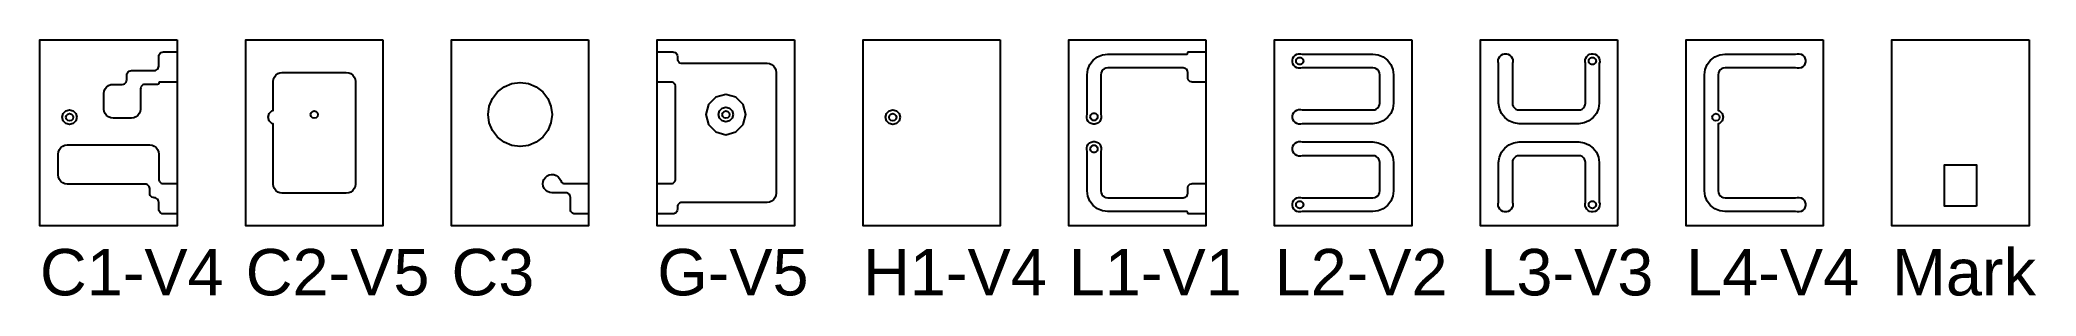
# Model space of a CAD drawing. Extents: x -0.8 to 21.1, y -1.8 to 1.
import ezdxf

# ---------------------------------------------------------------- set-up
doc = ezdxf.new("R2010")
doc.units = 0
doc.layers.get('0').update_dxf_attribs({"color": 255, "linetype": 'continuous'})
for name, color, linetype in [('C1', 77, 'continuous'), ('C2', 60, 'continuous'), ('C3', 76, 'continuous'), ('G', 92, 'continuous'), ('H1', 52, 'continuous'), ('L1', 247, 'continuous'), ('L2', 81, 'continuous'), ('L3', 90, 'continuous'), ('L4', 175, 'continuous'), ('Mark', 5, 'continuous'), ('Outline', 1, 'continuous'), ('V1', 146, 'continuous'), ('V2', 81, 'continuous'), ('V3', 133, 'continuous'), ('V4', 20, 'continuous'), ('V5', 194, 'continuous')]:
    doc.layers.add(name, color=color, linetype=linetype)
doc.styles.get("Standard").update_dxf_attribs({"font": 'ARIAL.TTF'})

msp = doc.modelspace()

# ---------------------------------------------------------------- linework, layer by layer
at = {"layer": 'C1'}
for points in [[(0.05, 0.16), (0.024118, 0.163407), (0, 0.173397), (-0.020711, 0.189289), (-0.036603, 0.21), (-0.046593, 0.234118), (-0.05, 0.26), (-0.05, 0.43), (-0.046593, 0.455882), (-0.036603, 0.48), (-0.020711, 0.500711), (0, 0.516603), (0.024118, 0.526593), (0.05, 0.53), (0.15, 0.53), (0.162941, 0.531704), (0.175, 0.536699), (0.185355, 0.544645), (0.193301, 0.555), (0.198296, 0.567059), (0.2, 0.58), (0.2, 0.63), (0.201704, 0.642941), (0.206699, 0.655), (0.214645, 0.665355), (0.225, 0.673301), (0.237059, 0.678296), (0.25, 0.68), (0.5, 0.68), (0.512941, 0.681704), (0.525, 0.686699), (0.535355, 0.694645), (0.543301, 0.705), (0.548296, 0.717059), (0.55, 0.73), (0.55, 0.835), (0.551704, 0.847941), (0.556699, 0.86), (0.564645, 0.870355), (0.575, 0.878301), (0.587059, 0.883296), (0.6, 0.885), (0.75, 0.885), (0.75, 0.555), (0.56, 0.555), (0.557412, 0.554659), (0.555, 0.55366), (0.552929, 0.552071), (0.55134, 0.55), (0.550341, 0.547588), (0.55, 0.545), (0.55, 0.54), (0.549659, 0.537412), (0.54866, 0.535), (0.547071, 0.532929), (0.545, 0.53134), (0.542588, 0.530341), (0.54, 0.53), (0.4, 0.53), (0.387059, 0.528296), (0.375, 0.523301), (0.364645, 0.515355), (0.356699, 0.505), (0.351704, 0.492941), (0.35, 0.48), (0.35, 0.26), (0.346593, 0.234118), (0.336603, 0.21), (0.320711, 0.189289), (0.3, 0.173397), (0.275882, 0.163407), (0.25, 0.16)], [(-0.345, 0.17), (-0.355718, 0.13), (-0.385, 0.100718), (-0.425, 0.09), (-0.465, 0.100718), (-0.494282, 0.13), (-0.505, 0.17), (-0.494282, 0.21), (-0.465, 0.239282), (-0.425, 0.25), (-0.385, 0.239282), (-0.355718, 0.21)], [(-0.55, -0.232), (-0.546593, -0.206118), (-0.536603, -0.182), (-0.520711, -0.161289), (-0.5, -0.145397), (-0.475882, -0.135407), (-0.45, -0.132), (0.45, -0.132), (0.475882, -0.135407), (0.5, -0.145397), (0.520711, -0.161289), (0.536603, -0.182), (0.546593, -0.206118), (0.55, -0.232), (0.55, -0.505), (0.551704, -0.517941), (0.556699, -0.53), (0.564645, -0.540355), (0.575, -0.548301), (0.587059, -0.553296), (0.6, -0.555), (0.75, -0.555), (0.75, -0.885), (0.6, -0.885), (0.587059, -0.883296), (0.575, -0.878301), (0.564645, -0.870355), (0.556699, -0.86), (0.551704, -0.847941), (0.55, -0.835), (0.55, -0.76), (0.548296, -0.747059), (0.543301, -0.735), (0.535355, -0.724645), (0.525, -0.716699), (0.512941, -0.711704), (0.5, -0.71), (0.487059, -0.708296), (0.475, -0.703301), (0.464645, -0.695355), (0.456699, -0.685), (0.451704, -0.672941), (0.45, -0.66), (0.45, -0.61), (0.448296, -0.597059), (0.443301, -0.585), (0.435355, -0.574645), (0.425, -0.566699), (0.412941, -0.561704), (0.4, -0.56), (-0.45, -0.56), (-0.475882, -0.556593), (-0.5, -0.546603), (-0.520711, -0.530711), (-0.536603, -0.51), (-0.546593, -0.485882), (-0.55, -0.46)]]:
    msp.add_lwpolyline(points, close=True, dxfattribs=at)
at = {"layer": 'C2'}
msp.add_lwpolyline([(2.6, 0.66), (2.625882, 0.656593), (2.65, 0.646603), (2.670711, 0.630711), (2.686603, 0.61), (2.696593, 0.585882), (2.7, 0.56), (2.7, -0.56), (2.696593, -0.585882), (2.686603, -0.61), (2.670711, -0.630711), (2.65, -0.646603), (2.625882, -0.656593), (2.6, -0.66), (1.9, -0.66), (1.874118, -0.656593), (1.85, -0.646603), (1.829289, -0.630711), (1.813397, -0.61), (1.803407, -0.585882), (1.8, -0.56), (1.8, 0.096699), (1.785, 0.100718), (1.755718, 0.13), (1.745, 0.17), (1.755718, 0.21), (1.785, 0.239282), (1.8, 0.243301), (1.8, 0.56), (1.803407, 0.585882), (1.813397, 0.61), (1.829289, 0.630711), (1.85, 0.646603), (1.874118, 0.656593), (1.9, 0.66)], close=True, dxfattribs=at)
at = {"layer": 'C3'}
for points in [[(4.85, 0.2), (4.838074, 0.109413), (4.803109, 0.025), (4.747487, -0.047487), (4.675, -0.103109), (4.590587, -0.138074), (4.5, -0.15), (4.409413, -0.138074), (4.325, -0.103109), (4.252513, -0.047487), (4.196891, 0.025), (4.161926, 0.109413), (4.15, 0.2), (4.161926, 0.290587), (4.196891, 0.375), (4.252513, 0.447487), (4.325, 0.503109), (4.409413, 0.538074), (4.5, 0.55), (4.590587, 0.538074), (4.675, 0.503109), (4.747487, 0.447487), (4.803109, 0.375), (4.838074, 0.290587)], [(5.1, -0.885), (5.087059, -0.883296), (5.075, -0.878301), (5.064645, -0.870355), (5.056699, -0.86), (5.051704, -0.847941), (5.05, -0.835), (5.05, -0.705), (5.048296, -0.692059), (5.043301, -0.68), (5.035355, -0.669645), (5.025, -0.661699), (5.012941, -0.656704), (5, -0.655), (4.85, -0.655), (4.824562, -0.65171), (4.800797, -0.642058), (4.78027, -0.626678), (4.76433, -0.606582), (4.754027, -0.583092), (4.750038, -0.557754), (4.752626, -0.532235), (4.76162, -0.508213), (4.776429, -0.48727), (4.796079, -0.470783), (4.819276, -0.459837), (4.844494, -0.455152), (4.870075, -0.457036), (4.894335, -0.465365), (4.915678, -0.479592), (4.9327, -0.49878), (4.944281, -0.521667), (4.949764, -0.532653), (4.95776, -0.541971), (4.967785, -0.54906), (4.979236, -0.553492), (4.991421, -0.555), (5.25, -0.555), (5.25, -0.885)]]:
    msp.add_lwpolyline(points, close=True, dxfattribs=at)
at = {"layer": 'G'}
for points in [[(6.15, -0.555), (6.162941, -0.553296), (6.175, -0.548301), (6.185355, -0.540355), (6.193301, -0.53), (6.198296, -0.517941), (6.2, -0.505), (6.2, 0.505), (6.198296, 0.517941), (6.193301, 0.53), (6.185355, 0.540355), (6.175, 0.548301), (6.162941, 0.553296), (6.15, 0.555), (6, 0.555), (6, 0.885), (6.17, 0.885), (6.182941, 0.883296), (6.195, 0.878301), (6.205355, 0.870355), (6.213301, 0.86), (6.218296, 0.847941), (6.22, 0.835), (6.22, 0.81), (6.221704, 0.797059), (6.226699, 0.785), (6.234645, 0.774645), (6.245, 0.766699), (6.257059, 0.761704), (6.27, 0.76), (7.2, 0.76), (7.225882, 0.756593), (7.25, 0.746603), (7.270711, 0.730711), (7.286603, 0.71), (7.296593, 0.685882), (7.3, 0.66), (7.3, -0.66), (7.296593, -0.685882), (7.286603, -0.71), (7.270711, -0.730711), (7.25, -0.746603), (7.225882, -0.756593), (7.2, -0.76), (6.27, -0.76), (6.257059, -0.761704), (6.245, -0.766699), (6.234645, -0.774645), (6.226699, -0.785), (6.221704, -0.797059), (6.22, -0.81), (6.22, -0.835), (6.218296, -0.847941), (6.213301, -0.86), (6.205355, -0.870355), (6.195, -0.878301), (6.182941, -0.883296), (6.17, -0.885), (6, -0.885), (6, -0.555)], [(6.940526, 0.09), (6.97, 0.2), (6.940526, 0.31), (6.86, 0.390526), (6.75, 0.42), (6.64, 0.390526), (6.559474, 0.31), (6.53, 0.2), (6.559474, 0.09), (6.64, 0.009474), (6.75, -0.02), (6.86, 0.009474)], [(6.83, 0.2), (6.819282, 0.16), (6.79, 0.130718), (6.75, 0.12), (6.71, 0.130718), (6.680718, 0.16), (6.67, 0.2), (6.680718, 0.24), (6.71, 0.269282), (6.75, 0.28), (6.79, 0.269282), (6.819282, 0.24)]]:
    msp.add_lwpolyline(points, close=True, dxfattribs=at)
at = {"layer": 'H1'}
msp.add_lwpolyline([(8.655, 0.17), (8.644282, 0.13), (8.615, 0.100718), (8.575, 0.09), (8.535, 0.100718), (8.505718, 0.13), (8.495, 0.17), (8.505718, 0.21), (8.535, 0.239282), (8.575, 0.25), (8.615, 0.239282), (8.644282, 0.21)], close=True, dxfattribs=at)
at = {"layer": 'L1'}
for points in [[(10.85, 0.202839), (10.854611, 0.182875), (10.854001, 0.162394), (10.848207, 0.14274), (10.837611, 0.125202), (10.822909, 0.110931), (10.805063, 0.100863), (10.785245, 0.095659), (10.764755, 0.095659), (10.744937, 0.100863), (10.727091, 0.110931), (10.712389, 0.125202), (10.701793, 0.14274), (10.695999, 0.162394), (10.695389, 0.182875), (10.7, 0.202839), (10.7, 0.635), (10.707667, 0.693234), (10.730144, 0.7475), (10.765901, 0.794099), (10.8125, 0.829856), (10.866766, 0.852333), (10.925, 0.86), (11.79, 0.86), (11.792588, 0.860341), (11.795, 0.86134), (11.797071, 0.862929), (11.79866, 0.865), (11.799659, 0.867412), (11.8, 0.87), (11.8, 0.875), (11.800341, 0.877588), (11.80134, 0.88), (11.802929, 0.882071), (11.805, 0.88366), (11.807412, 0.884659), (11.81, 0.885), (12, 0.885), (12, 0.555), (11.85, 0.555), (11.837059, 0.556704), (11.825, 0.561699), (11.814645, 0.569645), (11.806699, 0.58), (11.801704, 0.592059), (11.8, 0.605), (11.8, 0.66), (11.798296, 0.672941), (11.793301, 0.685), (11.785355, 0.695355), (11.775, 0.703301), (11.762941, 0.708296), (11.75, 0.71), (10.925, 0.71), (10.905589, 0.707444), (10.8875, 0.699952), (10.871967, 0.688033), (10.860048, 0.6725), (10.852556, 0.654411), (10.85, 0.635)], [(10.7, -0.202839), (10.695389, -0.182875), (10.695999, -0.162394), (10.701793, -0.14274), (10.712389, -0.125202), (10.727091, -0.110931), (10.744937, -0.100863), (10.764755, -0.095659), (10.785245, -0.095659), (10.805063, -0.100863), (10.822909, -0.110931), (10.837611, -0.125202), (10.848207, -0.14274), (10.854001, -0.162394), (10.854611, -0.182875), (10.85, -0.202839), (10.85, -0.635), (10.852556, -0.654411), (10.860048, -0.6725), (10.871967, -0.688033), (10.8875, -0.699952), (10.905589, -0.707444), (10.925, -0.71), (11.75, -0.71), (11.762941, -0.708296), (11.775, -0.703301), (11.785355, -0.695355), (11.793301, -0.685), (11.798296, -0.672941), (11.8, -0.66), (11.8, -0.605), (11.801704, -0.592059), (11.806699, -0.58), (11.814645, -0.569645), (11.825, -0.561699), (11.837059, -0.556704), (11.85, -0.555), (12, -0.555), (12, -0.885), (11.81, -0.885), (11.807412, -0.884659), (11.805, -0.88366), (11.802929, -0.882071), (11.80134, -0.88), (11.800341, -0.877588), (11.8, -0.875), (11.8, -0.87), (11.799659, -0.867412), (11.79866, -0.865), (11.797071, -0.862929), (11.795, -0.86134), (11.792588, -0.860341), (11.79, -0.86), (10.925, -0.86), (10.866766, -0.852333), (10.8125, -0.829856), (10.765901, -0.794099), (10.730144, -0.7475), (10.707667, -0.693234), (10.7, -0.635)]]:
    msp.add_lwpolyline(points, close=True, dxfattribs=at)
at = {"layer": 'L2'}
for points in [[(13.052839, 0.1), (13.032875, 0.095389), (13.012394, 0.096), (12.99274, 0.101793), (12.975202, 0.112389), (12.960931, 0.127091), (12.950863, 0.144937), (12.945659, 0.164755), (12.945659, 0.185245), (12.950863, 0.205063), (12.960931, 0.222909), (12.975202, 0.237611), (12.99274, 0.248207), (13.012394, 0.254001), (13.032875, 0.254611), (13.052839, 0.25), (13.825, 0.25), (13.844411, 0.252556), (13.8625, 0.260048), (13.878033, 0.271967), (13.889952, 0.2875), (13.897444, 0.305589), (13.9, 0.325), (13.9, 0.635), (13.897444, 0.654411), (13.889952, 0.6725), (13.878033, 0.688033), (13.8625, 0.699952), (13.844411, 0.707444), (13.825, 0.71), (13.052839, 0.71), (13.032875, 0.705389), (13.012394, 0.705999), (12.99274, 0.711793), (12.975202, 0.722389), (12.960931, 0.737091), (12.950863, 0.754937), (12.945659, 0.774755), (12.945659, 0.795245), (12.950863, 0.815063), (12.960931, 0.832909), (12.975202, 0.847611), (12.99274, 0.858207), (13.012394, 0.864001), (13.032875, 0.864611), (13.052839, 0.86), (13.825, 0.86), (13.883234, 0.852333), (13.9375, 0.829856), (13.984099, 0.794099), (14.019856, 0.7475), (14.042333, 0.693234), (14.05, 0.635), (14.05, 0.325), (14.042333, 0.266766), (14.019856, 0.2125), (13.984099, 0.165901), (13.9375, 0.130144), (13.883234, 0.107667), (13.825, 0.1)], [(13.052839, -0.25), (13.032875, -0.254611), (13.012394, -0.254001), (12.99274, -0.248207), (12.975202, -0.237611), (12.960931, -0.222909), (12.950863, -0.205063), (12.945659, -0.185245), (12.945659, -0.164755), (12.950863, -0.144937), (12.960931, -0.127091), (12.975202, -0.112389), (12.99274, -0.101793), (13.012394, -0.096), (13.032875, -0.095389), (13.052839, -0.1), (13.825, -0.1), (13.883234, -0.107667), (13.9375, -0.130144), (13.984099, -0.165901), (14.019856, -0.2125), (14.042333, -0.266766), (14.05, -0.325), (14.05, -0.635), (14.042333, -0.693234), (14.019856, -0.7475), (13.984099, -0.794099), (13.9375, -0.829856), (13.883234, -0.852333), (13.825, -0.86), (13.052839, -0.86), (13.032875, -0.864611), (13.012394, -0.864001), (12.99274, -0.858207), (12.975202, -0.847611), (12.960931, -0.832909), (12.950863, -0.815063), (12.945659, -0.795245), (12.945659, -0.774755), (12.950863, -0.754937), (12.960931, -0.737091), (12.975202, -0.722389), (12.99274, -0.711793), (13.012394, -0.705999), (13.032875, -0.705389), (13.052839, -0.71), (13.825, -0.71), (13.844411, -0.707444), (13.8625, -0.699952), (13.878033, -0.688033), (13.889952, -0.6725), (13.897444, -0.654411), (13.9, -0.635), (13.9, -0.325), (13.897444, -0.305589), (13.889952, -0.2875), (13.878033, -0.271967), (13.8625, -0.260048), (13.844411, -0.252556), (13.825, -0.25)]]:
    msp.add_lwpolyline(points, close=True, dxfattribs=at)
at = {"layer": 'L3'}
for points in [[(15.2, 0.757161), (15.195389, 0.777125), (15.195999, 0.797606), (15.201793, 0.81726), (15.212389, 0.834798), (15.227091, 0.849069), (15.244937, 0.859137), (15.264755, 0.864341), (15.285245, 0.864341), (15.305063, 0.859137), (15.322909, 0.849069), (15.337611, 0.834798), (15.348207, 0.81726), (15.354001, 0.797606), (15.354611, 0.777125), (15.35, 0.757161), (15.35, 0.325), (15.352556, 0.305589), (15.360048, 0.2875), (15.371967, 0.271967), (15.3875, 0.260048), (15.405589, 0.252556), (15.425, 0.25), (16.075, 0.25), (16.094411, 0.252556), (16.1125, 0.260048), (16.128033, 0.271967), (16.139952, 0.2875), (16.147444, 0.305589), (16.15, 0.325), (16.15, 0.757161), (16.145389, 0.777125), (16.145999, 0.797606), (16.151793, 0.81726), (16.162389, 0.834798), (16.177091, 0.849069), (16.194937, 0.859137), (16.214755, 0.864341), (16.235245, 0.864341), (16.255063, 0.859137), (16.272909, 0.849069), (16.287611, 0.834798), (16.298207, 0.81726), (16.304001, 0.797606), (16.304611, 0.777125), (16.3, 0.757161), (16.3, 0.325), (16.292333, 0.266766), (16.269856, 0.2125), (16.234099, 0.165901), (16.1875, 0.130144), (16.133234, 0.107667), (16.075, 0.1), (15.425, 0.1), (15.366766, 0.107667), (15.3125, 0.130144), (15.265901, 0.165901), (15.230144, 0.2125), (15.207667, 0.266766), (15.2, 0.325)], [(15.35, -0.757161), (15.354611, -0.777125), (15.354001, -0.797606), (15.348207, -0.81726), (15.337611, -0.834798), (15.322909, -0.849069), (15.305063, -0.859137), (15.285245, -0.864341), (15.264755, -0.864341), (15.244937, -0.859137), (15.227091, -0.849069), (15.212389, -0.834798), (15.201793, -0.81726), (15.195999, -0.797606), (15.195389, -0.777125), (15.2, -0.757161), (15.2, -0.325), (15.207667, -0.266766), (15.230144, -0.2125), (15.265901, -0.165901), (15.3125, -0.130144), (15.366766, -0.107667), (15.425, -0.1), (16.075, -0.1), (16.133234, -0.107667), (16.1875, -0.130144), (16.234099, -0.165901), (16.269856, -0.2125), (16.292333, -0.266766), (16.3, -0.325), (16.3, -0.757161), (16.304611, -0.777125), (16.304001, -0.797606), (16.298207, -0.81726), (16.287611, -0.834798), (16.272909, -0.849069), (16.255063, -0.859137), (16.235245, -0.864341), (16.214755, -0.864341), (16.194937, -0.859137), (16.177091, -0.849069), (16.162389, -0.834798), (16.151793, -0.81726), (16.145999, -0.797606), (16.145389, -0.777125), (16.15, -0.757161), (16.15, -0.325), (16.147444, -0.305589), (16.139952, -0.2875), (16.128033, -0.271967), (16.1125, -0.260048), (16.094411, -0.252556), (16.075, -0.25), (15.425, -0.25), (15.405589, -0.252556), (15.3875, -0.260048), (15.371967, -0.271967), (15.360048, -0.2875), (15.352556, -0.305589), (15.35, -0.325)]]:
    msp.add_lwpolyline(points, close=True, dxfattribs=at)
at = {"layer": 'L4'}
msp.add_lwpolyline([(18.447161, -0.71), (18.467125, -0.705389), (18.487606, -0.705999), (18.50726, -0.711793), (18.524798, -0.722389), (18.539069, -0.737091), (18.549137, -0.754937), (18.554341, -0.774755), (18.554341, -0.795245), (18.549137, -0.815063), (18.539069, -0.832909), (18.524798, -0.847611), (18.50726, -0.858207), (18.487606, -0.864001), (18.467125, -0.864611), (18.447161, -0.86), (17.675, -0.86), (17.616766, -0.852333), (17.5625, -0.829856), (17.515901, -0.794099), (17.480144, -0.7475), (17.457667, -0.693234), (17.45, -0.635), (17.45, 0.635), (17.457667, 0.693234), (17.480144, 0.7475), (17.515901, 0.794099), (17.5625, 0.829856), (17.616766, 0.852333), (17.675, 0.86), (18.447161, 0.86), (18.467125, 0.864611), (18.487606, 0.864001), (18.50726, 0.858207), (18.524798, 0.847611), (18.539069, 0.832909), (18.549137, 0.815063), (18.554341, 0.795245), (18.554341, 0.774755), (18.549137, 0.754937), (18.539069, 0.737091), (18.524798, 0.722389), (18.50726, 0.711793), (18.487606, 0.705999), (18.467125, 0.705389), (18.447161, 0.71), (17.675, 0.71), (17.655589, 0.707444), (17.6375, 0.699952), (17.621967, 0.688033), (17.610048, 0.6725), (17.602556, 0.654411), (17.6, 0.635), (17.6, 0.243301), (17.615, 0.239282), (17.644282, 0.21), (17.655, 0.17), (17.644282, 0.13), (17.615, 0.100718), (17.6, 0.096699), (17.6, -0.635), (17.602556, -0.654411), (17.610048, -0.6725), (17.621967, -0.688033), (17.6375, -0.699952), (17.655589, -0.707444), (17.675, -0.71)], close=True, dxfattribs=at)
at = {"layer": 'Mark'}
msp.add_lwpolyline([(20.425, -0.8), (20.075, -0.8), (20.075, -0.35), (20.425, -0.35)], close=True, dxfattribs=at)
at = {"layer": 'Outline'}
for points in [[(0.75, 1.015), (0.75, -1.015), (-0.75, -1.015), (-0.75, 1.015)], [(3, 1.015), (3, -1.015), (1.5, -1.015), (1.5, 1.015)], [(5.25, 1.015), (5.25, -1.015), (3.75, -1.015), (3.75, 1.015)], [(7.5, 1.015), (7.5, -1.015), (6, -1.015), (6, 1.015)], [(9.75, 1.015), (9.75, -1.015), (8.25, -1.015), (8.25, 1.015)], [(12, 1.015), (12, -1.015), (10.5, -1.015), (10.5, 1.015)], [(14.25, 1.015), (14.25, -1.015), (12.75, -1.015), (12.75, 1.015)], [(16.5, 1.015), (16.5, -1.015), (15, -1.015), (15, 1.015)], [(18.75, 1.015), (18.75, -1.015), (17.25, -1.015), (17.25, 1.015)], [(21, 1.015), (21, -1.015), (19.5, -1.015), (19.5, 1.015)]]:
    msp.add_lwpolyline(points, close=True, dxfattribs=at)
at = {"layer": 'V1'}
for points in [[(10.735, 0.175), (10.736363, 0.185353), (10.740359, 0.195), (10.746716, 0.203284), (10.755, 0.209641), (10.764647, 0.213637), (10.775, 0.215), (10.785353, 0.213637), (10.795, 0.209641), (10.803284, 0.203284), (10.809641, 0.195), (10.813637, 0.185353), (10.815, 0.175), (10.813637, 0.164647), (10.809641, 0.155), (10.803284, 0.146716), (10.795, 0.140359), (10.785353, 0.136363), (10.775, 0.135), (10.764647, 0.136363), (10.755, 0.140359), (10.746716, 0.146716), (10.740359, 0.155), (10.736363, 0.164647)], [(10.735, -0.175), (10.736363, -0.164647), (10.740359, -0.155), (10.746716, -0.146716), (10.755, -0.140359), (10.764647, -0.136363), (10.775, -0.135), (10.785353, -0.136363), (10.795, -0.140359), (10.803284, -0.146716), (10.809641, -0.155), (10.813637, -0.164647), (10.815, -0.175), (10.813637, -0.185353), (10.809641, -0.195), (10.803284, -0.203284), (10.795, -0.209641), (10.785353, -0.213637), (10.775, -0.215), (10.764647, -0.213637), (10.755, -0.209641), (10.746716, -0.203284), (10.740359, -0.195), (10.736363, -0.185353)]]:
    msp.add_lwpolyline(points, close=True, dxfattribs=at)
at = {"layer": 'V2'}
for points in [[(12.985, 0.785), (12.986363, 0.795353), (12.990359, 0.805), (12.996716, 0.813284), (13.005, 0.819641), (13.014647, 0.823637), (13.025, 0.825), (13.035353, 0.823637), (13.045, 0.819641), (13.053284, 0.813284), (13.059641, 0.805), (13.063637, 0.795353), (13.065, 0.785), (13.063637, 0.774647), (13.059641, 0.765), (13.053284, 0.756716), (13.045, 0.750359), (13.035353, 0.746363), (13.025, 0.745), (13.014647, 0.746363), (13.005, 0.750359), (12.996716, 0.756716), (12.990359, 0.765), (12.986363, 0.774647)], [(12.985, -0.785), (12.986363, -0.774647), (12.990359, -0.765), (12.996716, -0.756716), (13.005, -0.750359), (13.014647, -0.746363), (13.025, -0.745), (13.035353, -0.746363), (13.045, -0.750359), (13.053284, -0.756716), (13.059641, -0.765), (13.063637, -0.774647), (13.065, -0.785), (13.063637, -0.795353), (13.059641, -0.805), (13.053284, -0.813284), (13.045, -0.819641), (13.035353, -0.823637), (13.025, -0.825), (13.014647, -0.823637), (13.005, -0.819641), (12.996716, -0.813284), (12.990359, -0.805), (12.986363, -0.795353)]]:
    msp.add_lwpolyline(points, close=True, dxfattribs=at)
at = {"layer": 'V3'}
for points in [[(16.185, 0.785), (16.186363, 0.795353), (16.190359, 0.805), (16.196716, 0.813284), (16.205, 0.819641), (16.214647, 0.823637), (16.225, 0.825), (16.235353, 0.823637), (16.245, 0.819641), (16.253284, 0.813284), (16.259641, 0.805), (16.263637, 0.795353), (16.265, 0.785), (16.263637, 0.774647), (16.259641, 0.765), (16.253284, 0.756716), (16.245, 0.750359), (16.235353, 0.746363), (16.225, 0.745), (16.214647, 0.746363), (16.205, 0.750359), (16.196716, 0.756716), (16.190359, 0.765), (16.186363, 0.774647)], [(16.185, -0.785), (16.186363, -0.774647), (16.190359, -0.765), (16.196716, -0.756716), (16.205, -0.750359), (16.214647, -0.746363), (16.225, -0.745), (16.235353, -0.746363), (16.245, -0.750359), (16.253284, -0.756716), (16.259641, -0.765), (16.263637, -0.774647), (16.265, -0.785), (16.263637, -0.795353), (16.259641, -0.805), (16.253284, -0.813284), (16.245, -0.819641), (16.235353, -0.823637), (16.225, -0.825), (16.214647, -0.823637), (16.205, -0.819641), (16.196716, -0.813284), (16.190359, -0.805), (16.186363, -0.795353)]]:
    msp.add_lwpolyline(points, close=True, dxfattribs=at)
at = {"layer": 'V4'}
for points in [[(-0.465, 0.17), (-0.459641, 0.19), (-0.445, 0.204641), (-0.425, 0.21), (-0.405, 0.204641), (-0.390359, 0.19), (-0.385, 0.17), (-0.390359, 0.15), (-0.405, 0.135359), (-0.425, 0.13), (-0.445, 0.135359), (-0.459641, 0.15)], [(8.535, 0.17), (8.540359, 0.19), (8.555, 0.204641), (8.575, 0.21), (8.595, 0.204641), (8.609641, 0.19), (8.615, 0.17), (8.609641, 0.15), (8.595, 0.135359), (8.575, 0.13), (8.555, 0.135359), (8.540359, 0.15)], [(17.535, 0.17), (17.540359, 0.19), (17.555, 0.204641), (17.575, 0.21), (17.595, 0.204641), (17.609641, 0.19), (17.615, 0.17), (17.609641, 0.15), (17.595, 0.135359), (17.575, 0.13), (17.555, 0.135359), (17.540359, 0.15)]]:
    msp.add_lwpolyline(points, close=True, dxfattribs=at)
at = {"layer": 'V5'}
for points in [[(2.21, 0.2), (2.215359, 0.22), (2.23, 0.234641), (2.25, 0.24), (2.27, 0.234641), (2.284641, 0.22), (2.29, 0.2), (2.284641, 0.18), (2.27, 0.165359), (2.25, 0.16), (2.23, 0.165359), (2.215359, 0.18)], [(6.71, 0.2), (6.715359, 0.22), (6.73, 0.234641), (6.75, 0.24), (6.77, 0.234641), (6.784641, 0.22), (6.79, 0.2), (6.784641, 0.18), (6.77, 0.165359), (6.75, 0.16), (6.73, 0.165359), (6.715359, 0.18)]]:
    msp.add_lwpolyline(points, close=True, dxfattribs=at)

# ---------------------------------------------------------------- texts
for s, p in [('C1-V4', (-0.75, -1.77625)), ('C2-V5', (1.5, -1.77625)), ('C3', (3.75, -1.77625)), ('G-V5', (6, -1.77625)), ('H1-V4', (8.25, -1.77625)), ('L1-V1', (10.5, -1.77625)), ('L2-V2', (12.75, -1.77625)), ('L3-V3', (15, -1.77625)), ('L4-V4', (17.25, -1.77625)), ('Mark', (19.5, -1.77625))]:
    msp.add_text(s, height=0.5075).set_placement(p)

doc.saveas('drawing.dxf')
